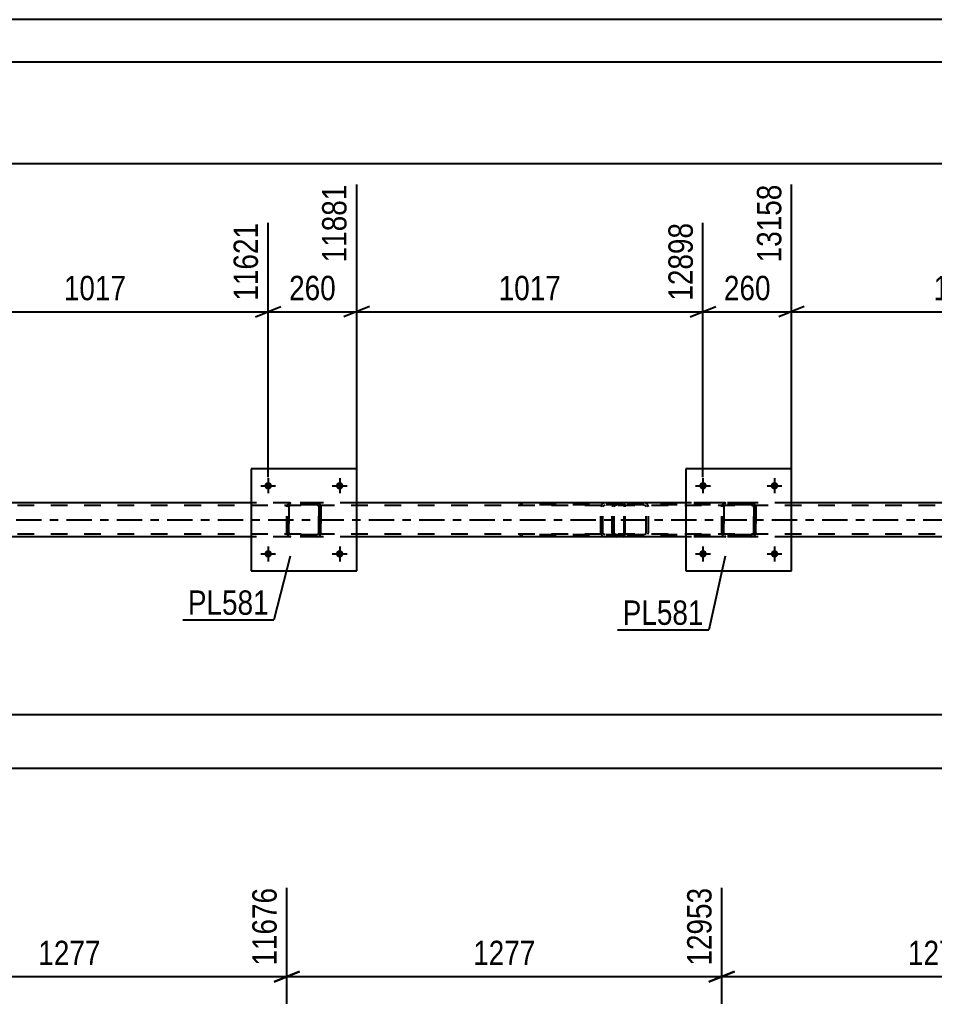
# Model space of a CAD drawing. Header units: millimetres. Extents: x -78 to 763, y -436 to 158.
# Drawn here: x 426.7 to 534.2, y 43.4 to 158.2 of the extents above; entities that cross this region are included whole.
import ezdxf

# ---------------------------------------------------------------- set-up
doc = ezdxf.new("R2010")
doc.units = ezdxf.units.MM
doc.linetypes.add('DXK_LINE_DOT2', pattern=[3.9198, 1.9599, -1.9599])
doc.linetypes.add('DXK_LINE_DOT3', pattern=[5.9187, 2.979, -0.9799, 0.9799, -0.9799])
doc.styles.add('Arial Narrow', font='ARIALN.TTF', dxfattribs={"height": 0.2})

# ---------------------------------------------------------------- blocks, each defined once
blk = doc.blocks.new('Unknown-814184979-1135')
at = {"color": 5, "linetype": 'Continuous'}
for p, q in [((763.43, 158.21), (-77.57, 158.21)), ((758.43, 153.21), (-72.57, 153.21))]:
    blk.add_line(p, q, dxfattribs=at)
blk = doc.blocks.new('Bolt-814184979-2472 - 2456')
at = {"linetype": 'Continuous'}
for points in [[(507.43, 103.44, -1), (506.55, 103.44, -1)], [(515.83, 103.44, -1), (514.95, 103.44, -1)]]:
    blk.add_hatch(color=1, dxfattribs=at).paths.add_polyline_path(points)
at = {"color": 1, "linetype": 'Continuous'}
for p, q in [((506.11, 103.44), (507.87, 103.44)), ((506.99, 104.32), (506.99, 102.56)), ((514.51, 103.44), (516.27, 103.44)), ((515.39, 104.32), (515.39, 102.56))]:
    blk.add_line(p, q, dxfattribs=at)
blk = doc.blocks.new('Bolt-814184979-2473 - 2456')
at = {"linetype": 'Continuous'}
for points in [[(507.43, 95.44, -1), (506.55, 95.44, -1)], [(515.83, 95.44, -1), (514.95, 95.44, -1)]]:
    blk.add_hatch(color=1, dxfattribs=at).paths.add_polyline_path(points)
at = {"color": 1, "linetype": 'Continuous'}
for p, q in [((506.11, 95.44), (507.87, 95.44)), ((506.99, 96.32), (506.99, 94.56)), ((514.51, 95.44), (516.27, 95.44)), ((515.39, 96.32), (515.39, 94.56))]:
    blk.add_line(p, q, dxfattribs=at)
blk = doc.blocks.new('Bolt-814184979-2474 - 2456')
at = {"linetype": 'Continuous'}
for points in [[(456.35, 103.44, -1), (455.47, 103.44, -1)], [(464.75, 103.44, -1), (463.87, 103.44, -1)]]:
    blk.add_hatch(color=1, dxfattribs=at).paths.add_polyline_path(points)
at = {"color": 1, "linetype": 'Continuous'}
for p, q in [((455.03, 103.44), (456.79, 103.44)), ((455.91, 104.32), (455.91, 102.56)), ((463.43, 103.44), (465.19, 103.44)), ((464.31, 104.32), (464.31, 102.56))]:
    blk.add_line(p, q, dxfattribs=at)
blk = doc.blocks.new('Part-814184979-2539 - 2456')
at = {"color": 2, "linetype": 'Continuous'}
for p, q in [((517.39, 105.44), (504.99, 105.44)), ((504.99, 105.44), (504.99, 93.44)), ((517.39, 93.44), (517.39, 105.44)), ((504.99, 93.44), (517.39, 93.44))]:
    blk.add_line(p, q, dxfattribs=at)
blk = doc.blocks.new('Bolt-814184979-2475 - 2456')
at = {"linetype": 'Continuous'}
for points in [[(456.35, 95.44, -1), (455.47, 95.44, -1)], [(464.75, 95.44, -1), (463.87, 95.44, -1)]]:
    blk.add_hatch(color=1, dxfattribs=at).paths.add_polyline_path(points)
at = {"color": 1, "linetype": 'Continuous'}
for p, q in [((455.03, 95.44), (456.79, 95.44)), ((455.91, 96.32), (455.91, 94.56)), ((463.43, 95.44), (465.19, 95.44)), ((464.31, 96.32), (464.31, 94.56))]:
    blk.add_line(p, q, dxfattribs=at)
blk = doc.blocks.new('Part-814184979-2540 - 2456')
at = {"color": 7, "linetype": 'DXK_LINE_DOT2'}
for p, q in [((509.19, 100.96), (509.23, 101.15)), ((509.23, 101.15), (509.19, 100.96)), ((509.43, 100.96), (509.45, 101.05)), ((509.45, 101.05), (509.43, 100.96)), ((509.45, 101.05), (509.5, 101.13)), ((509.5, 101.13), (509.45, 101.05)), ((509.49, 101.41), (509.67, 101.44)), ((509.67, 101.44), (509.49, 101.41)), ((509.5, 101.13), (509.58, 101.18)), ((509.67, 101.2), (509.58, 101.18)), ((512.71, 101.44), (509.67, 101.44)), ((512.71, 101.2), (509.67, 101.2)), ((512.71, 101.44), (512.89, 101.41)), ((512.89, 101.41), (512.71, 101.44)), ((512.8, 101.18), (512.71, 101.2)), ((512.88, 101.13), (512.8, 101.18)), ((512.88, 101.13), (512.93, 101.05)), ((512.93, 101.05), (512.88, 101.13)), ((512.93, 101.05), (512.95, 100.96)), ((512.95, 100.96), (512.93, 101.05)), ((513.15, 101.15), (513.19, 100.96)), ((513.19, 100.96), (513.15, 101.15)), ((509.19, 97.92), (509.19, 100.96)), ((509.19, 100.96), (509.19, 100.96)), ((509.19, 97.92), (509.19, 100.96)), ((509.43, 97.92), (509.43, 100.96)), ((509.43, 100.96), (509.43, 100.96)), ((509.43, 100.96), (509.43, 97.92)), ((512.95, 97.92), (512.95, 100.96)), ((512.95, 100.96), (512.95, 100.96)), ((512.95, 100.96), (512.95, 97.92)), ((513.19, 97.92), (513.19, 100.96)), ((513.19, 100.96), (513.19, 100.96)), ((513.19, 100.96), (513.19, 97.92)), ((509.19, 97.92), (509.19, 97.92)), ((509.23, 97.74), (509.19, 97.92)), ((509.19, 97.92), (509.23, 97.74)), ((509.43, 97.92), (509.43, 97.92)), ((509.45, 97.83), (509.43, 97.92)), ((509.43, 97.92), (509.45, 97.83)), ((509.5, 97.75), (509.45, 97.83)), ((509.45, 97.83), (509.5, 97.75)), ((509.58, 97.7), (509.5, 97.75)), ((509.67, 97.68), (509.58, 97.7)), ((512.71, 97.68), (509.67, 97.68)), ((512.8, 97.7), (512.71, 97.68)), ((512.88, 97.75), (512.8, 97.7)), ((512.93, 97.83), (512.88, 97.75)), ((512.88, 97.75), (512.93, 97.83)), ((512.95, 97.92), (512.93, 97.83)), ((512.93, 97.83), (512.95, 97.92)), ((512.95, 97.92), (512.95, 97.92)), ((513.19, 97.92), (513.15, 97.74)), ((513.15, 97.74), (513.19, 97.92)), ((513.19, 97.92), (513.19, 97.92)), ((509.67, 97.44), (509.49, 97.48)), ((509.49, 97.48), (509.67, 97.44)), ((512.71, 97.44), (509.67, 97.44)), ((512.89, 97.48), (512.71, 97.44)), ((512.71, 97.44), (512.89, 97.48))]:
    blk.add_line(p, q, dxfattribs=at)
at = {"color": 7, "linetype": 'DXK_LINE_DOT3'}
blk.add_line((511.19, 99.44), (511.19, 99.44), dxfattribs=at)
at = {"color": 7, "linetype": 'DXK_LINE_DOT2'}
for centre, start, end in [((509.67, 100.96), 112.5, 157.5), ((509.67, 100.96), 112.5, 157.5), ((512.71, 100.96), 22.5, 67.5), ((512.71, 100.96), 22.5, 67.5), ((509.67, 97.92), 202.5, 247.5), ((509.67, 97.92), 202.5, 247.5), ((512.71, 97.92), 292.5, 337.5), ((512.71, 97.92), 292.5, 337.5)]:
    blk.add_arc(centre, 0.48, start, end, dxfattribs=at)
blk = doc.blocks.new('Part-814184979-2602 - 2456')
at = {"color": 7, "linetype": 'DXK_LINE_DOT2'}
for p, q in [((640.09, 101.12), (35.67, 101.12)), ((466.31, 101.44), (453.91, 101.44)), ((517.39, 101.44), (504.99, 101.44)), ((640.09, 97.76), (35.67, 97.76)), ((466.31, 97.44), (453.91, 97.44)), ((517.39, 97.44), (504.99, 97.44))]:
    blk.add_line(p, q, dxfattribs=at)
at = {"color": 2, "linetype": 'Continuous'}
for p, q in [((453.91, 101.44), (415.23, 101.44)), ((504.99, 101.44), (466.31, 101.44)), ((556.07, 101.44), (517.39, 101.44)), ((453.91, 97.44), (415.23, 97.44)), ((504.99, 97.44), (466.31, 97.44)), ((556.07, 97.44), (517.39, 97.44))]:
    blk.add_line(p, q, dxfattribs=at)
at = {"color": 7, "linetype": 'DXK_LINE_DOT3'}
blk.add_line((35.67, 99.44), (640.09, 99.44), dxfattribs=at)
blk = doc.blocks.new('Part-814184979-2545 - 2456')
at = {"color": 2, "linetype": 'Continuous'}
for p, q in [((466.31, 105.44), (453.91, 105.44)), ((453.91, 105.44), (453.91, 93.44)), ((466.31, 93.44), (466.31, 105.44)), ((453.91, 93.44), (466.31, 93.44))]:
    blk.add_line(p, q, dxfattribs=at)
blk = doc.blocks.new('Part-814184979-2631 - 2456')
at = {"color": 7, "linetype": 'DXK_LINE_DOT2'}
for p, q in [((496.34, 101.1), (496.31, 100.96)), ((496.35, 101.15), (496.34, 101.1)), ((496.57, 100.96), (496.59, 101.05)), ((496.59, 101.05), (496.64, 101.13)), ((496.82, 101.44), (496.63, 101.41)), ((496.64, 101.13), (496.72, 101.18)), ((496.72, 101.18), (496.82, 101.2)), ((511.81, 101.44), (496.82, 101.44)), ((511.81, 101.2), (496.82, 101.2)), ((500.25, 101.41), (500.06, 101.44)), ((500.06, 101.2), (500.15, 101.18)), ((500.15, 101.18), (500.24, 101.13)), ((500.24, 101.13), (500.29, 101.05)), ((500.29, 101.05), (500.31, 100.96)), ((500.54, 101.1), (500.53, 101.15)), ((500.57, 100.96), (500.54, 101.1)), ((496.31, 97.92), (496.31, 100.96)), ((496.57, 97.92), (496.57, 100.96)), ((500.31, 97.92), (500.31, 100.96)), ((500.57, 97.92), (500.57, 100.96)), ((496.31, 97.92), (496.33, 97.86)), ((496.33, 97.86), (496.35, 97.74)), ((496.58, 97.86), (496.57, 97.92)), ((496.59, 97.83), (496.58, 97.86)), ((496.64, 97.75), (496.59, 97.83)), ((496.72, 97.7), (496.64, 97.75)), ((496.82, 97.68), (496.72, 97.7)), ((511.81, 97.68), (496.82, 97.68)), ((500.15, 97.7), (500.06, 97.68)), ((500.24, 97.75), (500.15, 97.7)), ((500.29, 97.83), (500.24, 97.75)), ((500.29, 97.83), (500.3, 97.86)), ((500.3, 97.86), (500.31, 97.92)), ((500.53, 97.74), (500.55, 97.86)), ((500.55, 97.86), (500.57, 97.92)), ((496.63, 97.48), (496.82, 97.44)), ((511.81, 97.44), (496.82, 97.44)), ((500.06, 97.44), (500.25, 97.48))]:
    blk.add_line(p, q, dxfattribs=at)
for centre, start, end in [((496.8, 100.94), 110.7583, 155.68), ((500.08, 100.94), 24.32, 69.2417), ((496.8, 97.94), 204.32, 249.2417)]:
    blk.add_arc(centre, 0.496, start, end, dxfattribs=at)
blk = doc.blocks.new('Part-814184979-2546 - 2456')
at = {"color": 7, "linetype": 'DXK_LINE_DOT2'}
for p, q in [((458.11, 100.96), (458.15, 101.15)), ((458.15, 101.15), (458.11, 100.96)), ((458.35, 100.96), (458.37, 101.05)), ((458.37, 101.05), (458.35, 100.96)), ((458.37, 101.05), (458.42, 101.13)), ((458.42, 101.13), (458.37, 101.05)), ((458.41, 101.41), (458.59, 101.44)), ((458.59, 101.44), (458.41, 101.41)), ((458.42, 101.13), (458.5, 101.18)), ((458.59, 101.2), (458.5, 101.18)), ((461.63, 101.44), (458.59, 101.44)), ((461.63, 101.2), (458.59, 101.2)), ((461.63, 101.44), (461.81, 101.41)), ((461.81, 101.41), (461.63, 101.44)), ((461.72, 101.18), (461.63, 101.2)), ((461.8, 101.13), (461.72, 101.18)), ((461.8, 101.13), (461.85, 101.05)), ((461.85, 101.05), (461.8, 101.13)), ((461.85, 101.05), (461.87, 100.96)), ((461.87, 100.96), (461.85, 101.05)), ((462.07, 101.15), (462.11, 100.96)), ((462.11, 100.96), (462.07, 101.15)), ((458.11, 97.92), (458.11, 100.96)), ((458.11, 100.96), (458.11, 100.96)), ((458.11, 97.92), (458.11, 100.96)), ((458.35, 97.92), (458.35, 100.96)), ((458.35, 100.96), (458.35, 100.96)), ((458.35, 100.96), (458.35, 97.92)), ((461.87, 97.92), (461.87, 100.96)), ((461.87, 100.96), (461.87, 100.96)), ((461.87, 100.96), (461.87, 97.92)), ((462.11, 97.92), (462.11, 100.96)), ((462.11, 100.96), (462.11, 100.96)), ((462.11, 100.96), (462.11, 97.92)), ((458.11, 97.92), (458.11, 97.92)), ((458.15, 97.74), (458.11, 97.92)), ((458.11, 97.92), (458.15, 97.74)), ((458.35, 97.92), (458.35, 97.92)), ((458.37, 97.83), (458.35, 97.92)), ((458.35, 97.92), (458.37, 97.83)), ((458.42, 97.75), (458.37, 97.83)), ((458.37, 97.83), (458.42, 97.75)), ((458.5, 97.7), (458.42, 97.75)), ((458.59, 97.68), (458.5, 97.7)), ((461.63, 97.68), (458.59, 97.68)), ((461.72, 97.7), (461.63, 97.68)), ((461.8, 97.75), (461.72, 97.7)), ((461.85, 97.83), (461.8, 97.75)), ((461.8, 97.75), (461.85, 97.83)), ((461.87, 97.92), (461.85, 97.83)), ((461.85, 97.83), (461.87, 97.92)), ((461.87, 97.92), (461.87, 97.92)), ((462.11, 97.92), (462.07, 97.74)), ((462.07, 97.74), (462.11, 97.92)), ((462.11, 97.92), (462.11, 97.92)), ((458.59, 97.44), (458.41, 97.48)), ((458.41, 97.48), (458.59, 97.44)), ((461.63, 97.44), (458.59, 97.44)), ((461.81, 97.48), (461.63, 97.44)), ((461.63, 97.44), (461.81, 97.48))]:
    blk.add_line(p, q, dxfattribs=at)
at = {"color": 7, "linetype": 'DXK_LINE_DOT3'}
blk.add_line((460.11, 99.44), (460.11, 99.44), dxfattribs=at)
at = {"color": 7, "linetype": 'DXK_LINE_DOT2'}
for centre, start, end in [((458.59, 100.96), 112.5, 157.5), ((458.59, 100.96), 112.5, 157.5), ((461.63, 100.96), 22.5, 67.5), ((461.63, 100.96), 22.5, 67.5), ((458.59, 97.92), 202.5, 247.5), ((458.59, 97.92), 202.5, 247.5), ((461.63, 97.92), 292.5, 337.5), ((461.63, 97.92), 292.5, 337.5)]:
    blk.add_arc(centre, 0.48, start, end, dxfattribs=at)
blk = doc.blocks.new('Part-814184979-2659 - 2456')
at = {"color": 7, "linetype": 'DXK_LINE_DOT2'}
for p, q in [((497.59, 101.44), (485.43, 101.44)), ((497.59, 101.2), (485.43, 101.2)), ((495.02, 101.1), (494.99, 100.96)), ((495.03, 101.15), (495.02, 101.1)), ((495.24, 100.96), (495.26, 101.05)), ((495.26, 101.05), (495.32, 101.13)), ((495.5, 101.44), (495.3, 101.41)), ((495.32, 101.13), (495.4, 101.18)), ((495.4, 101.18), (495.5, 101.2)), ((496.31, 101.2), (496.31, 101.44)), ((497.69, 101.41), (497.59, 101.44)), ((497.59, 101.2), (497.64, 101.18)), ((497.64, 101.18), (497.68, 101.13)), ((497.68, 101.13), (497.71, 101.05)), ((497.78, 101.3), (497.69, 101.41)), ((497.71, 101.05), (497.72, 100.96)), ((497.84, 101.15), (497.78, 101.3)), ((497.86, 100.96), (497.84, 101.15)), ((494.99, 97.92), (494.99, 100.96)), ((495.24, 97.92), (495.24, 100.96)), ((497.72, 97.92), (497.72, 100.96)), ((497.86, 97.92), (497.86, 100.96)), ((497.59, 97.68), (485.43, 97.68)), ((494.99, 97.92), (495.01, 97.86)), ((495.01, 97.86), (495.03, 97.74)), ((495.26, 97.86), (495.24, 97.92)), ((495.26, 97.83), (495.26, 97.86)), ((495.32, 97.75), (495.26, 97.83)), ((495.4, 97.7), (495.32, 97.75)), ((495.5, 97.68), (495.4, 97.7)), ((496.31, 97.44), (496.31, 97.68)), ((497.64, 97.7), (497.59, 97.68)), ((497.68, 97.75), (497.64, 97.7)), ((497.71, 97.83), (497.68, 97.75)), ((497.69, 97.48), (497.78, 97.58)), ((497.72, 97.92), (497.71, 97.83)), ((497.78, 97.58), (497.84, 97.74)), ((497.84, 97.74), (497.86, 97.92)), ((497.59, 97.44), (485.43, 97.44)), ((495.3, 97.48), (495.5, 97.44)), ((497.59, 97.44), (497.69, 97.48))]:
    blk.add_line(p, q, dxfattribs=at)
for centre, start, end in [((495.48, 100.95), 111.195, 156.1515), ((495.48, 97.94), 203.8485, 248.805)]:
    blk.add_arc(centre, 0.492, start, end, dxfattribs=at)
blk = doc.blocks.new('StraightDimension-814184979-11022 - 2456')
at = {"color": 7, "linetype": 'Continuous'}
for p, q in [((466.31, 102.44), (466.31, 138.83)), ((506.99, 104.44), (506.99, 134.33)), ((467.81, 124.49), (464.81, 123.29)), ((505.49, 123.29), (508.49, 124.49)), ((466.31, 123.89), (506.99, 123.89))]:
    blk.add_line(p, q, dxfattribs=at)
at = {"color": 0}
blk.add_wipeout([(490.91, 124.64), (490.91, 128.84), (482.39, 128.84), (482.39, 124.64)], dxfattribs=at)
at = {"color": 3, "style": 'Arial Narrow'}
blk.add_text('1017', height=2.863, dxfattribs=at).set_placement((482.99, 125.24))
at = {"color": 0, "linetype": 'Continuous'}
blk.add_wipeout([(506.39, 134.93), (502.19, 134.93), (502.19, 124.59), (506.39, 124.59)], dxfattribs=at)
at = {"color": 3, "linetype": 'Continuous', "style": 'Arial Narrow'}
blk.add_text('12898', height=2.863, rotation=90.0002, dxfattribs=at).set_placement((505.79, 125.19))
blk = doc.blocks.new('StraightDimension-814184979-11023 - 2456')
at = {"color": 7, "linetype": 'Continuous'}
for p, q in [((466.31, 102.44), (466.31, 138.83)), ((455.91, 104.44), (455.91, 134.33)), ((454.41, 123.29), (457.41, 124.49)), ((467.81, 124.49), (464.81, 123.29)), ((455.91, 123.89), (466.31, 123.89))]:
    blk.add_line(p, q, dxfattribs=at)
at = {"color": 0}
blk.add_wipeout([(464.45, 124.64), (464.45, 128.84), (457.77, 128.84), (457.77, 124.64)], dxfattribs=at)
at = {"color": 3, "style": 'Arial Narrow'}
blk.add_text('260', height=2.863, dxfattribs=at).set_placement((458.37, 125.24))
at = {"color": 0, "linetype": 'Continuous'}
blk.add_wipeout([(465.71, 139.43), (461.51, 139.43), (461.51, 129.09), (465.71, 129.09)], dxfattribs=at)
at = {"color": 3, "linetype": 'Continuous', "style": 'Arial Narrow'}
blk.add_text('11881', height=2.863, rotation=90.0002, dxfattribs=at).set_placement((465.11, 129.69))
blk = doc.blocks.new('StraightDimension-814184979-11021 - 2456')
at = {"color": 7, "linetype": 'Continuous'}
for p, q in [((517.39, 102.44), (517.39, 138.83)), ((506.99, 104.44), (506.99, 134.33)), ((505.49, 123.29), (508.49, 124.49)), ((518.89, 124.49), (515.89, 123.29)), ((506.99, 123.89), (517.39, 123.89))]:
    blk.add_line(p, q, dxfattribs=at)
at = {"color": 0}
blk.add_wipeout([(515.53, 124.64), (515.53, 128.84), (508.85, 128.84), (508.85, 124.64)], dxfattribs=at)
at = {"color": 3, "style": 'Arial Narrow'}
blk.add_text('260', height=2.863, dxfattribs=at).set_placement((509.45, 125.24))
at = {"color": 0, "linetype": 'Continuous'}
blk.add_wipeout([(516.79, 139.43), (512.59, 139.43), (512.59, 129.09), (516.79, 129.09)], dxfattribs=at)
at = {"color": 3, "linetype": 'Continuous', "style": 'Arial Narrow'}
blk.add_text('13158', height=2.863, rotation=90.0002, dxfattribs=at).set_placement((516.19, 129.69))
blk = doc.blocks.new('StraightDimension-814184979-2931 - 2456')
at = {"color": 7, "linetype": 'Continuous'}
blk.add_line((9.79, 141.29), (640.73, 141.29), dxfattribs=at)
blk = doc.blocks.new('StraightDimension-814184979-2954 - 2456')
at = {"color": 7, "linetype": 'Continuous'}
blk.add_line((74.61, 76.55), (640.09, 76.55), dxfattribs=at)
blk = doc.blocks.new('StraightDimension-814184979-6324 - 2456')
at = {"color": 7, "linetype": 'Continuous'}
blk.add_line((10.43, 70.26), (640.09, 70.26), dxfattribs=at)
blk = doc.blocks.new('StraightDimension-814184979-11020 - 2456')
at = {"color": 7, "linetype": 'Continuous'}
for p, q in [((517.39, 102.44), (517.39, 138.83)), ((558.07, 104.44), (558.07, 134.33)), ((518.89, 124.49), (515.89, 123.29)), ((556.57, 123.29), (559.57, 124.49)), ((517.39, 123.89), (558.07, 123.89))]:
    blk.add_line(p, q, dxfattribs=at)
at = {"color": 0}
blk.add_wipeout([(541.99, 124.64), (541.99, 128.84), (533.47, 128.84), (533.47, 124.64)], dxfattribs=at)
at = {"color": 3, "style": 'Arial Narrow'}
blk.add_text('1017', height=2.863, dxfattribs=at).set_placement((534.07, 125.24))
at = {"color": 0, "linetype": 'Continuous'}
blk.add_wipeout([(557.47, 134.93), (553.27, 134.93), (553.27, 124.59), (557.47, 124.59)], dxfattribs=at)
at = {"color": 3, "linetype": 'Continuous', "style": 'Arial Narrow'}
blk.add_text('14175', height=2.863, rotation=90.0002, dxfattribs=at).set_placement((556.87, 125.19))
blk = doc.blocks.new('StraightDimension-814184979-11024 - 2456')
at = {"color": 7, "linetype": 'Continuous'}
for p, q in [((415.23, 102.44), (415.23, 138.83)), ((455.91, 104.44), (455.91, 134.33)), ((416.73, 124.49), (413.73, 123.29)), ((454.41, 123.29), (457.41, 124.49)), ((415.23, 123.89), (455.91, 123.89))]:
    blk.add_line(p, q, dxfattribs=at)
at = {"color": 0}
blk.add_wipeout([(439.83, 124.64), (439.83, 128.84), (431.31, 128.84), (431.31, 124.64)], dxfattribs=at)
at = {"color": 3, "style": 'Arial Narrow'}
blk.add_text('1017', height=2.863, dxfattribs=at).set_placement((431.91, 125.24))
at = {"color": 0, "linetype": 'Continuous'}
blk.add_wipeout([(455.31, 134.93), (451.11, 134.93), (451.11, 124.59), (455.31, 124.59)], dxfattribs=at)
at = {"color": 3, "linetype": 'Continuous', "style": 'Arial Narrow'}
blk.add_text('11621', height=2.863, rotation=90.0002, dxfattribs=at).set_placement((454.71, 125.19))
blk = doc.blocks.new('StraightDimension-814184979-11883 - 3452')
at = {"color": 7, "linetype": 'Continuous'}
for p, q in [((458.11, 10.84), (458.11, 56.21)), ((509.19, 10.84), (509.19, 56.21)), ((459.61, 46.37), (456.61, 45.17)), ((507.69, 45.17), (510.69, 46.37)), ((458.11, 45.77), (509.19, 45.77))]:
    blk.add_line(p, q, dxfattribs=at)
at = {"color": 0}
blk.add_wipeout([(487.91, 46.52), (487.91, 50.72), (479.39, 50.72), (479.39, 46.52)], dxfattribs=at)
at = {"color": 3, "style": 'Arial Narrow'}
blk.add_text('1277', height=2.863, dxfattribs=at).set_placement((479.99, 47.12))
at = {"color": 0, "linetype": 'Continuous'}
blk.add_wipeout([(508.59, 56.81), (504.39, 56.81), (504.39, 46.47), (508.59, 46.47)], dxfattribs=at)
at = {"color": 3, "linetype": 'Continuous', "style": 'Arial Narrow'}
blk.add_text('12953', height=2.863, rotation=90.0002, dxfattribs=at).set_placement((507.99, 47.07))
blk = doc.blocks.new('StraightDimension-814184979-11882 - 3452')
at = {"color": 7, "linetype": 'Continuous'}
for p, q in [((509.19, 10.84), (509.19, 56.21)), ((560.27, 10.84), (560.27, 56.21)), ((510.69, 46.37), (507.69, 45.17)), ((558.77, 45.17), (561.77, 46.37)), ((509.19, 45.77), (560.27, 45.77))]:
    blk.add_line(p, q, dxfattribs=at)
at = {"color": 0}
blk.add_wipeout([(538.99, 46.52), (538.99, 50.72), (530.47, 50.72), (530.47, 46.52)], dxfattribs=at)
at = {"color": 3, "style": 'Arial Narrow'}
blk.add_text('1277', height=2.863, dxfattribs=at).set_placement((531.07, 47.12))
at = {"color": 0, "linetype": 'Continuous'}
blk.add_wipeout([(559.67, 56.81), (555.47, 56.81), (555.47, 46.47), (559.67, 46.47)], dxfattribs=at)
at = {"color": 3, "linetype": 'Continuous', "style": 'Arial Narrow'}
blk.add_text('14230', height=2.863, rotation=90.0002, dxfattribs=at).set_placement((559.07, 47.07))
blk = doc.blocks.new('StraightDimension-814184979-11884 - 3452')
at = {"color": 7, "linetype": 'Continuous'}
for p, q in [((407.03, 10.84), (407.03, 56.21)), ((458.11, 10.84), (458.11, 56.21)), ((408.53, 46.37), (405.53, 45.17)), ((456.61, 45.17), (459.61, 46.37)), ((407.03, 45.77), (458.11, 45.77))]:
    blk.add_line(p, q, dxfattribs=at)
at = {"color": 0}
blk.add_wipeout([(436.83, 46.52), (436.83, 50.72), (428.31, 50.72), (428.31, 46.52)], dxfattribs=at)
at = {"color": 3, "style": 'Arial Narrow'}
blk.add_text('1277', height=2.863, dxfattribs=at).set_placement((428.91, 47.12))
at = {"color": 0, "linetype": 'Continuous'}
blk.add_wipeout([(457.51, 56.81), (453.31, 56.81), (453.31, 46.47), (457.51, 46.47)], dxfattribs=at)
at = {"color": 3, "linetype": 'Continuous', "style": 'Arial Narrow'}
blk.add_text('11676', height=2.863, rotation=90.0002, dxfattribs=at).set_placement((456.91, 47.07))
blk = doc.blocks.new('Mark-814184979-2535 - 2456')
at = {"color": 30, "linetype": 'Continuous'}
for p in [(509.59, 95.16), (496.96, 86.5)]:
    blk.add_line(p, (507.66, 86.5), dxfattribs=at)
at = {"color": 0}
blk.add_wipeout([(507.06, 87.1), (507.06, 90.1), (497.56, 90.1), (497.56, 87.1)], dxfattribs=at)
blk.add_wipeout([(507.06, 87.1), (507.06, 90.1), (497.56, 90.1), (497.56, 87.1)], dxfattribs=at)
at = {"color": 3, "style": 'Arial Narrow'}
blk.add_text('PL581', height=2.863, dxfattribs=at).set_placement((497.56, 87.1))
blk = doc.blocks.new('Mark-814184979-2541 - 2456')
at = {"color": 30, "linetype": 'Continuous'}
for p in [(458.51, 95.16), (445.88, 87.68)]:
    blk.add_line(p, (456.58, 87.68), dxfattribs=at)
at = {"color": 0}
blk.add_wipeout([(455.98, 88.28), (455.98, 91.28), (446.48, 91.28), (446.48, 88.28)], dxfattribs=at)
blk.add_wipeout([(455.98, 88.28), (455.98, 91.28), (446.48, 91.28), (446.48, 88.28)], dxfattribs=at)
at = {"color": 3, "style": 'Arial Narrow'}
blk.add_text('PL581', height=2.863, dxfattribs=at).set_placement((446.48, 88.28))

msp = doc.modelspace()

# ---------------------------------------------------------------- block references
for name in ['Unknown-814184979-1135', 'Part-814184979-2545 - 2456', 'Part-814184979-2539 - 2456', 'Part-814184979-2602 - 2456', 'Bolt-814184979-2474 - 2456', 'Bolt-814184979-2472 - 2456', 'Part-814184979-2546 - 2456', 'Part-814184979-2659 - 2456', 'Part-814184979-2631 - 2456', 'Part-814184979-2540 - 2456', 'Bolt-814184979-2475 - 2456', 'Bolt-814184979-2473 - 2456']:
    msp.add_blockref(name, (0, 0))

# ---------------------------------------------------------------- next in the draw order: block references
for name in ['StraightDimension-814184979-11022 - 2456', 'StraightDimension-814184979-2954 - 2456', 'StraightDimension-814184979-11883 - 3452']:
    msp.add_blockref(name, (0, 0))

# ---------------------------------------------------------------- next in the draw order: block references
for name in ['StraightDimension-814184979-11023 - 2456', 'StraightDimension-814184979-11021 - 2456', 'StraightDimension-814184979-6324 - 2456', 'StraightDimension-814184979-11884 - 3452', 'StraightDimension-814184979-11882 - 3452']:
    msp.add_blockref(name, (0, 0))

# ---------------------------------------------------------------- next in the draw order: block references
for name in ['StraightDimension-814184979-2931 - 2456', 'Mark-814184979-2541 - 2456', 'Mark-814184979-2535 - 2456']:
    msp.add_blockref(name, (0, 0))

# ---------------------------------------------------------------- next in the draw order: block references
for name in ['StraightDimension-814184979-11024 - 2456', 'StraightDimension-814184979-11020 - 2456']:
    msp.add_blockref(name, (0, 0))

doc.saveas('drawing.dxf')
